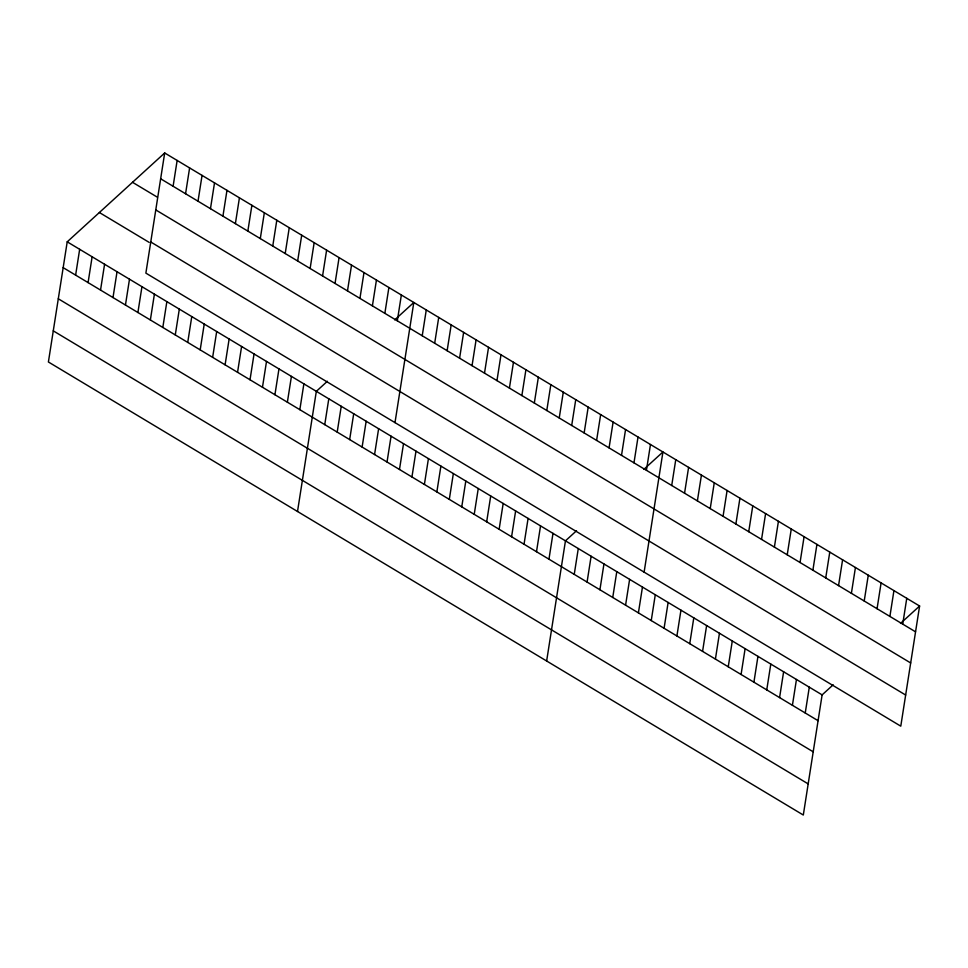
<?xml version="1.0" encoding="UTF-8"?>
<svg xmlns="http://www.w3.org/2000/svg" width="968" height="968" viewBox="0 0 968 968"><rect width="100%" height="100%" fill="white"/><g stroke="black" fill="none" stroke-linecap="round" stroke-linejoin="round"><path stroke-width="1.45" d="M164.693 152.968L145.878 273.121L900.784 726.169L919.6 606.016L164.693 152.968L67.215 241.831L48.4 361.984L803.307 815.032L822.122 694.879L833.182 684.8M75.625 275.13L79.666 249.308M88.088 282.608L92.129 256.786M100.539 290.073L104.58 264.264M113.002 297.551L117.043 271.73M125.453 305.029L129.494 279.207M137.904 312.507L141.957 286.685M150.367 319.984L154.408 294.163M173.103 186.267L177.144 160.446M162.818 327.45L166.859 301.641M185.566 193.733L189.607 167.924M175.281 334.928L179.322 309.107M198.017 201.211L202.058 175.389M187.732 342.406L191.773 316.584M210.467 208.689L214.521 182.867M200.194 349.884L204.236 324.062M222.93 216.167L226.972 190.345M212.645 357.349L216.687 331.54M235.381 223.644L239.423 197.823M225.096 364.827L229.138 339.006M247.844 231.11L251.886 205.301M237.559 372.305L241.601 346.483M260.295 238.588L264.337 212.766M250.01 379.783L254.052 353.961M272.758 246.066L276.8 220.244M262.473 387.26L266.515 361.439M285.209 253.543L289.25 227.722M274.924 394.726L278.966 368.917M297.66 261.009L301.701 235.2M287.375 402.204L291.428 376.383M310.123 268.487L314.164 242.666M299.838 409.682L303.879 383.86M322.574 275.965L326.615 250.143M297.515 511.491L316.33 391.338L327.39 381.259M335.037 283.442L339.078 257.621M324.752 424.637L328.793 398.816M347.488 290.92L351.529 265.099M337.203 432.103L341.244 406.294M359.939 298.386L363.992 272.577M349.666 439.581L353.707 413.759M372.402 305.864L376.443 280.042M362.117 447.059L366.158 421.237M384.853 313.342L388.894 287.52M374.568 454.536L378.621 428.715M397.316 320.819L401.357 294.998M387.031 462.002L391.072 436.193M394.992 422.629L413.808 302.476L394.714 319.888M399.481 469.48L403.523 443.659M422.229 335.763L426.271 309.954M411.944 476.958L415.986 451.136M434.68 343.241L438.722 317.419M424.395 484.436L428.437 458.614M447.131 350.719L451.185 324.897M436.858 491.913L440.9 466.092M459.594 358.196L463.636 332.375M449.309 499.379L453.351 473.57M472.045 365.662L476.087 339.853M461.76 506.857L465.802 481.036M484.508 373.14L488.55 347.318M474.223 514.335L478.265 488.513M496.959 380.618L501 354.796M486.674 521.812L490.716 495.991M509.41 388.095L513.464 362.274M499.137 529.29L503.178 503.469M521.873 395.573L525.914 369.752M511.588 536.756L515.629 510.947M534.324 403.039L538.365 377.23M524.039 544.234L528.092 518.412M546.787 410.517L550.828 384.695M536.502 551.712L540.543 525.89M559.238 417.994L563.279 392.173M548.953 559.189L552.994 533.368M571.701 425.472L575.742 399.651M546.642 660.999L565.457 540.846L576.517 530.766M584.152 432.95L588.193 407.129M574.242 574.363L578.283 548.541M596.603 440.416L600.656 414.606M587.08 582.071L591.121 556.249M609.066 447.894L613.107 422.072M599.918 589.766L603.959 563.945M621.516 455.371L625.558 429.55M612.744 597.474L616.785 571.652M633.98 462.849L638.021 437.028M646.43 470.315L650.472 444.506M625.582 605.169L629.624 579.348M644.119 572.136L662.935 451.971L643.829 469.383M638.408 612.877L642.462 587.056M671.719 485.5L675.761 459.679M651.246 620.573L655.288 594.751M684.558 493.196L688.599 467.387M664.084 628.28L668.126 602.459M697.384 500.904L701.437 475.082M676.91 635.976L680.952 610.155M710.222 508.599L714.263 482.79M689.748 643.684L693.79 617.862M723.06 516.307L727.101 490.486M702.574 651.379L706.628 625.558M735.886 524.003L739.927 498.193M715.413 659.087L719.454 633.266M748.724 531.71L752.765 505.889M728.251 666.783L732.292 640.961M761.55 539.406L765.603 513.597M741.077 674.49L745.118 648.669M774.388 547.114L778.429 521.292M753.915 682.186L757.956 656.365M787.226 554.809L791.267 529M766.753 689.894L770.794 664.072M800.052 562.517L804.093 536.696M779.579 697.589L783.62 671.768M812.89 570.212L816.931 544.403M792.417 705.297L796.458 679.475M825.728 577.92L829.77 552.099M805.243 712.992L809.296 687.171M838.554 585.616L842.596 559.806M851.392 593.323L855.434 567.502M864.218 601.019L868.272 575.21M877.056 608.727L881.098 582.905M889.894 616.422L893.936 590.613M902.72 624.13L906.762 598.309M900.506 623.428L919.6 606.016M160.652 178.79L915.559 631.826M132.519 182.299L157.433 197.242M155.775 209.923L910.682 662.959M150.754 241.988L905.661 695.036M99.377 212.512L149.205 242.411M67.215 241.831L822.122 694.879M63.174 267.652L818.081 720.7M58.298 298.785L813.205 751.821M53.276 330.862L808.183 783.899"/></g></svg>
